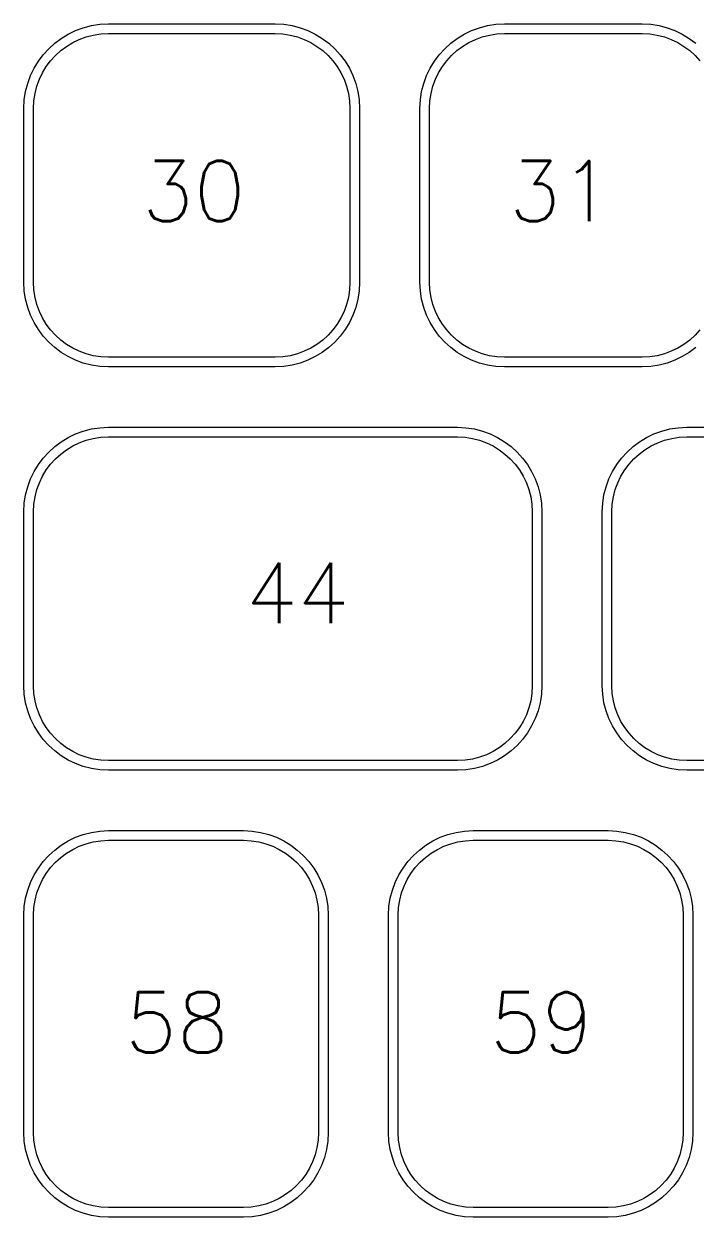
# Model space of a CAD drawing. Header units: millimetres. Extents: x 1461 to 1900, y 363 to 677.
# Drawn here: x 1587.39 to 1615.18, y 552.61 to 602.01 of the extents above; entities that cross this region are included whole.
import ezdxf

# ---------------------------------------------------------------- set-up
doc = ezdxf.new("R2010")
doc.units = ezdxf.units.MM
doc.styles.get("Standard").update_dxf_attribs({"font": 'txt', "bigfont": 'gbcbig.shx'})

msp = doc.modelspace()

# ---------------------------------------------------------------- linework, layer by layer
at = {"color": 7, "lineweight": 0}
for p, q in [((1589.2237, 601.5884), (1589.5295, 601.7363)), ((1589.5295, 601.7363), (1589.8506, 601.8544)), ((1589.8506, 601.8544), (1590.1853, 601.941)), ((1590.1853, 601.941), (1590.5318, 601.9943)), ((1590.5318, 601.9943), (1590.8883, 602.0124)), ((1590.8883, 602.0124), (1597.7915, 602.0124)), ((1597.7915, 602.0124), (1598.148, 601.9943)), ((1598.148, 601.9943), (1598.4945, 601.941)), ((1598.4945, 601.941), (1598.8292, 601.8544)), ((1598.8292, 601.8544), (1599.1504, 601.7363)), ((1599.1504, 601.7363), (1599.4561, 601.5884)), ((1605.6237, 601.5884), (1605.9294, 601.7363)), ((1605.9294, 601.7363), (1606.2506, 601.8544)), ((1606.2506, 601.8544), (1606.5853, 601.941)), ((1606.5853, 601.941), (1606.9318, 601.9943)), ((1606.9318, 601.9943), (1607.2883, 602.0124)), ((1607.2883, 602.0124), (1612.9885, 602.0124)), ((1612.9885, 602.0124), (1613.345, 601.9943)), ((1613.345, 601.9943), (1613.6915, 601.941)), ((1613.6915, 601.941), (1614.0262, 601.8544)), ((1614.0262, 601.8544), (1614.3474, 601.7363)), ((1614.3474, 601.7363), (1614.6531, 601.5884)), ((1588.4166, 600.9843), (1588.6655, 601.2106)), ((1588.6655, 601.2106), (1588.9351, 601.4126)), ((1588.9351, 601.4126), (1589.2237, 601.5884)), ((1589.1563, 601.0822), (1589.4119, 601.2377)), ((1589.4119, 601.2377), (1589.6828, 601.3684)), ((1589.6828, 601.3684), (1589.9675, 601.4728)), ((1589.9675, 601.4728), (1590.2643, 601.5493)), ((1590.2643, 601.5493), (1590.5717, 601.5963)), ((1590.5717, 601.5963), (1590.8882, 601.6124)), ((1590.8882, 601.6124), (1597.7914, 601.6124)), ((1597.7914, 601.6124), (1598.1079, 601.5963)), ((1598.1079, 601.5963), (1598.4153, 601.5493)), ((1598.4153, 601.5493), (1598.7121, 601.4728)), ((1598.7121, 601.4728), (1598.9968, 601.3684)), ((1598.9968, 601.3684), (1599.2677, 601.2377)), ((1599.2677, 601.2377), (1599.5233, 601.0822)), ((1599.4561, 601.5884), (1599.7447, 601.4126)), ((1599.7447, 601.4126), (1600.0144, 601.2106)), ((1600.0144, 601.2106), (1600.2632, 600.9843)), ((1604.8166, 600.9843), (1605.0654, 601.2106)), ((1605.0654, 601.2106), (1605.3351, 601.4126)), ((1605.3351, 601.4126), (1605.6237, 601.5884)), ((1605.5563, 601.0822), (1605.8119, 601.2377)), ((1605.8119, 601.2377), (1606.0828, 601.3684)), ((1606.0828, 601.3684), (1606.3675, 601.4728)), ((1606.3675, 601.4728), (1606.6643, 601.5493)), ((1606.6643, 601.5493), (1606.9718, 601.5963)), ((1606.9718, 601.5963), (1607.2883, 601.6124)), ((1607.2883, 601.6124), (1612.9884, 601.6124)), ((1612.9884, 601.6124), (1613.3049, 601.5963)), ((1613.3049, 601.5963), (1613.6124, 601.5493)), ((1613.6124, 601.5493), (1613.9092, 601.4728)), ((1613.9092, 601.4728), (1614.1939, 601.3684)), ((1614.1939, 601.3684), (1614.4648, 601.2377)), ((1614.4648, 601.2377), (1614.7204, 601.0822)), ((1614.6531, 601.5884), (1614.9417, 601.4126)), ((1614.9417, 601.4126), (1615.2114, 601.2106)), ((1587.9883, 600.4658), (1588.1903, 600.7354)), ((1588.1903, 600.7354), (1588.4166, 600.9843)), ((1588.4971, 600.4831), (1588.6973, 600.7034)), ((1588.6973, 600.7034), (1588.9176, 600.9036)), ((1588.9176, 600.9036), (1589.1563, 601.0822)), ((1599.5233, 601.0822), (1599.762, 600.9036)), ((1599.762, 600.9036), (1599.9823, 600.7034)), ((1599.9823, 600.7034), (1600.1825, 600.4831)), ((1600.2632, 600.9843), (1600.4895, 600.7354)), ((1600.4895, 600.7354), (1600.6915, 600.4658)), ((1604.3883, 600.4658), (1604.5902, 600.7354)), ((1604.5902, 600.7354), (1604.8166, 600.9843)), ((1604.8972, 600.4831), (1605.0974, 600.7034)), ((1605.0974, 600.7034), (1605.3176, 600.9036)), ((1605.3176, 600.9036), (1605.5563, 601.0822)), ((1614.7204, 601.0822), (1614.9591, 600.9036)), ((1614.9591, 600.9036), (1615.1793, 600.7034)), ((1615.1793, 600.7034), (1615.3795, 600.4831)), ((1587.8125, 600.1772), (1587.9883, 600.4658)), ((1588.1631, 599.9888), (1588.3185, 600.2444)), ((1588.3185, 600.2444), (1588.4971, 600.4831)), ((1600.1825, 600.4831), (1600.3611, 600.2444)), ((1600.3611, 600.2444), (1600.5165, 599.9888)), ((1600.6915, 600.4658), (1600.8673, 600.1772)), ((1604.2125, 600.1772), (1604.3883, 600.4658)), ((1604.5631, 599.9888), (1604.7186, 600.2444)), ((1604.7186, 600.2444), (1604.8972, 600.4831)), ((1587.5465, 599.5503), (1587.6646, 599.8714)), ((1587.6646, 599.8714), (1587.8125, 600.1772)), ((1587.928, 599.4333), (1588.0324, 599.7179)), ((1588.0324, 599.7179), (1588.1631, 599.9888)), ((1600.5165, 599.9888), (1600.6472, 599.7179)), ((1600.6472, 599.7179), (1600.7516, 599.4333)), ((1600.8673, 600.1772), (1601.0152, 599.8714)), ((1601.0152, 599.8714), (1601.1333, 599.5503)), ((1603.9464, 599.5503), (1604.0646, 599.8714)), ((1604.0646, 599.8714), (1604.2125, 600.1772)), ((1604.328, 599.4333), (1604.4324, 599.7179)), ((1604.4324, 599.7179), (1604.5631, 599.9888)), ((1587.4599, 599.2155), (1587.5465, 599.5503)), ((1587.8515, 599.1364), (1587.928, 599.4333)), ((1600.7516, 599.4333), (1600.8281, 599.1364)), ((1601.1333, 599.5503), (1601.22, 599.2155)), ((1603.8598, 599.2155), (1603.9464, 599.5503)), ((1604.2515, 599.1364), (1604.328, 599.4333)), ((1587.3884, 598.5125), (1587.4066, 598.869)), ((1587.4066, 598.869), (1587.4599, 599.2155)), ((1587.7884, 598.5125), (1587.8044, 598.829)), ((1587.8044, 598.829), (1587.8515, 599.1364)), ((1600.8281, 599.1364), (1600.8752, 598.829)), ((1600.8752, 598.829), (1600.8912, 598.5125)), ((1601.22, 599.2155), (1601.2732, 598.869)), ((1601.2732, 598.869), (1601.2914, 598.5125)), ((1603.7884, 598.5125), (1603.8066, 598.869)), ((1603.8066, 598.869), (1603.8598, 599.2155)), ((1604.1884, 598.5125), (1604.2044, 598.829)), ((1604.2044, 598.829), (1604.2515, 599.1364)), ((1587.3884, 591.3123), (1587.3884, 598.5125)), ((1587.7884, 591.3123), (1587.7884, 598.5125)), ((1600.8912, 598.5125), (1600.8912, 591.3123)), ((1601.2914, 598.5125), (1601.2914, 591.3123)), ((1603.7884, 591.3123), (1603.7884, 598.5125)), ((1604.1884, 591.3123), (1604.1884, 598.5125)), ((1587.4066, 590.9558), (1587.3884, 591.3123)), ((1587.4599, 590.6093), (1587.4066, 590.9558)), ((1587.8044, 590.9958), (1587.7884, 591.3123)), ((1587.8515, 590.6884), (1587.8044, 590.9958)), ((1600.8752, 590.9958), (1600.8281, 590.6884)), ((1600.8912, 591.3123), (1600.8752, 590.9958)), ((1601.2732, 590.9558), (1601.22, 590.6093)), ((1601.2914, 591.3123), (1601.2732, 590.9558)), ((1603.8066, 590.9558), (1603.7884, 591.3123)), ((1603.8598, 590.6093), (1603.8066, 590.9558)), ((1604.2044, 590.9958), (1604.1884, 591.3123)), ((1604.2515, 590.6884), (1604.2044, 590.9958)), ((1587.5465, 590.2746), (1587.4599, 590.6093)), ((1587.928, 590.3915), (1587.8515, 590.6884)), ((1588.0324, 590.1069), (1587.928, 590.3915)), ((1600.7516, 590.3915), (1600.6472, 590.1069)), ((1600.8281, 590.6884), (1600.7516, 590.3915)), ((1601.22, 590.6093), (1601.1333, 590.2746)), ((1603.9464, 590.2746), (1603.8598, 590.6093)), ((1604.328, 590.3915), (1604.2515, 590.6884)), ((1604.4324, 590.1069), (1604.328, 590.3915)), ((1587.6646, 589.9535), (1587.5465, 590.2746)), ((1587.8125, 589.6477), (1587.6646, 589.9535)), ((1588.1631, 589.836), (1588.0324, 590.1069)), ((1588.3185, 589.5804), (1588.1631, 589.836)), ((1600.5165, 589.836), (1600.3611, 589.5804)), ((1600.6472, 590.1069), (1600.5165, 589.836)), ((1601.0152, 589.9535), (1600.8673, 589.6477)), ((1601.1333, 590.2746), (1601.0152, 589.9535)), ((1604.0646, 589.9535), (1603.9464, 590.2746)), ((1604.2125, 589.6477), (1604.0646, 589.9535)), ((1604.5631, 589.836), (1604.4324, 590.1069)), ((1604.7186, 589.5804), (1604.5631, 589.836)), ((1587.9883, 589.3591), (1587.8125, 589.6477)), ((1588.1903, 589.0895), (1587.9883, 589.3591)), ((1588.4971, 589.3417), (1588.3185, 589.5804)), ((1588.6973, 589.1214), (1588.4971, 589.3417)), ((1600.1825, 589.3417), (1599.9823, 589.1214)), ((1600.3611, 589.5804), (1600.1825, 589.3417)), ((1600.6915, 589.3591), (1600.4895, 589.0895)), ((1600.8673, 589.6477), (1600.6915, 589.3591)), ((1604.3883, 589.3591), (1604.2125, 589.6477)), ((1604.5902, 589.0895), (1604.3883, 589.3591)), ((1604.8972, 589.3417), (1604.7186, 589.5804)), ((1605.0974, 589.1214), (1604.8972, 589.3417)), ((1615.3795, 589.3417), (1615.1793, 589.1214)), ((1588.4166, 588.8406), (1588.1903, 589.0895)), ((1588.9176, 588.9212), (1588.6973, 589.1214)), ((1589.1563, 588.7426), (1588.9176, 588.9212)), ((1599.762, 588.9212), (1599.5233, 588.7426)), ((1599.9823, 589.1214), (1599.762, 588.9212)), ((1600.4895, 589.0895), (1600.2632, 588.8406)), ((1604.8166, 588.8406), (1604.5902, 589.0895)), ((1605.3176, 588.9212), (1605.0974, 589.1214)), ((1605.5563, 588.7426), (1605.3176, 588.9212)), ((1614.9591, 588.9212), (1614.7204, 588.7426)), ((1615.1793, 589.1214), (1614.9591, 588.9212)), ((1588.6655, 588.6143), (1588.4166, 588.8406)), ((1588.9351, 588.4123), (1588.6655, 588.6143)), ((1589.2237, 588.2365), (1588.9351, 588.4123)), ((1589.4119, 588.5871), (1589.1563, 588.7426)), ((1589.6828, 588.4564), (1589.4119, 588.5871)), ((1589.9675, 588.3521), (1589.6828, 588.4564)), ((1598.9968, 588.4564), (1598.7121, 588.3521)), ((1599.2677, 588.5871), (1598.9968, 588.4564)), ((1599.5233, 588.7426), (1599.2677, 588.5871)), ((1599.7447, 588.4123), (1599.4561, 588.2365)), ((1600.0144, 588.6143), (1599.7447, 588.4123)), ((1600.2632, 588.8406), (1600.0144, 588.6143)), ((1605.0654, 588.6143), (1604.8166, 588.8406)), ((1605.3351, 588.4123), (1605.0654, 588.6143)), ((1605.6237, 588.2365), (1605.3351, 588.4123)), ((1605.8119, 588.5871), (1605.5563, 588.7426)), ((1606.0828, 588.4564), (1605.8119, 588.5871)), ((1606.3675, 588.3521), (1606.0828, 588.4564)), ((1614.1939, 588.4564), (1613.9092, 588.3521)), ((1614.4648, 588.5871), (1614.1939, 588.4564)), ((1614.7204, 588.7426), (1614.4648, 588.5871)), ((1614.9417, 588.4123), (1614.6531, 588.2365)), ((1615.2114, 588.6143), (1614.9417, 588.4123)), ((1589.5295, 588.0886), (1589.2237, 588.2365)), ((1589.8506, 587.9705), (1589.5295, 588.0886)), ((1590.1853, 587.8839), (1589.8506, 587.9705)), ((1590.2643, 588.2755), (1589.9675, 588.3521)), ((1590.5318, 587.8306), (1590.1853, 587.8839)), ((1590.5717, 588.2285), (1590.2643, 588.2755)), ((1590.8882, 588.2124), (1590.5717, 588.2285)), ((1597.7914, 588.2124), (1590.8882, 588.2124)), ((1598.1079, 588.2285), (1597.7914, 588.2124)), ((1598.4153, 588.2755), (1598.1079, 588.2285)), ((1598.4945, 587.8839), (1598.148, 587.8306)), ((1598.7121, 588.3521), (1598.4153, 588.2755)), ((1598.8292, 587.9705), (1598.4945, 587.8839)), ((1599.1504, 588.0886), (1598.8292, 587.9705)), ((1599.4561, 588.2365), (1599.1504, 588.0886)), ((1605.9294, 588.0886), (1605.6237, 588.2365)), ((1606.2506, 587.9705), (1605.9294, 588.0886)), ((1606.5853, 587.8839), (1606.2506, 587.9705)), ((1606.6643, 588.2755), (1606.3675, 588.3521)), ((1606.9318, 587.8306), (1606.5853, 587.8839)), ((1606.9718, 588.2285), (1606.6643, 588.2755)), ((1607.2883, 588.2124), (1606.9718, 588.2285)), ((1612.9884, 588.2124), (1607.2883, 588.2124)), ((1613.3049, 588.2285), (1612.9884, 588.2124)), ((1613.6124, 588.2755), (1613.3049, 588.2285)), ((1613.6915, 587.8839), (1613.345, 587.8306)), ((1613.9092, 588.3521), (1613.6124, 588.2755)), ((1614.0262, 587.9705), (1613.6915, 587.8839)), ((1614.3474, 588.0886), (1614.0262, 587.9705)), ((1614.6531, 588.2365), (1614.3474, 588.0886)), ((1590.8883, 587.8124), (1590.5318, 587.8306)), ((1597.7915, 587.8124), (1590.8883, 587.8124)), ((1598.148, 587.8306), (1597.7915, 587.8124)), ((1607.2883, 587.8124), (1606.9318, 587.8306)), ((1612.9885, 587.8124), (1607.2883, 587.8124)), ((1613.345, 587.8306), (1612.9885, 587.8124)), ((1589.2235, 584.8886), (1589.5293, 585.0365)), ((1589.5293, 585.0365), (1589.8504, 585.1546)), ((1589.8504, 585.1546), (1590.1852, 585.2412)), ((1590.1852, 585.2412), (1590.5317, 585.2945)), ((1590.2643, 584.8495), (1590.5717, 584.8966)), ((1590.5317, 585.2945), (1590.8882, 585.3127)), ((1590.5717, 584.8966), (1590.8882, 584.9126)), ((1590.8882, 585.3127), (1605.3383, 585.3127)), ((1590.8882, 584.9126), (1605.3384, 584.9126)), ((1605.3383, 585.3127), (1605.6948, 585.2945)), ((1605.3384, 584.9126), (1605.6548, 584.8966)), ((1605.6548, 584.8966), (1605.9623, 584.8495)), ((1605.6948, 585.2945), (1606.0413, 585.2412)), ((1606.0413, 585.2412), (1606.376, 585.1546)), ((1606.376, 585.1546), (1606.6972, 585.0365)), ((1606.6972, 585.0365), (1607.0029, 584.8886)), ((1613.1733, 584.8886), (1613.479, 585.0365)), ((1613.479, 585.0365), (1613.8002, 585.1546)), ((1613.8002, 585.1546), (1614.1349, 585.2412)), ((1614.1349, 585.2412), (1614.4814, 585.2945)), ((1614.2139, 584.8495), (1614.5214, 584.8966)), ((1614.4814, 585.2945), (1614.8379, 585.3127)), ((1614.5214, 584.8966), (1614.8379, 584.9126)), ((1614.8379, 585.3127), (1620.5381, 585.3127)), ((1614.8379, 584.9126), (1620.538, 584.9126)), ((1588.4164, 584.2845), (1588.6653, 584.5108)), ((1588.6653, 584.5108), (1588.9349, 584.7128)), ((1588.9349, 584.7128), (1589.2235, 584.8886)), ((1589.1563, 584.3825), (1589.4119, 584.5379)), ((1589.4119, 584.5379), (1589.6828, 584.6686)), ((1589.6828, 584.6686), (1589.9675, 584.773)), ((1589.9675, 584.773), (1590.2643, 584.8495)), ((1605.9623, 584.8495), (1606.2591, 584.773)), ((1606.2591, 584.773), (1606.5438, 584.6686)), ((1606.5438, 584.6686), (1606.8147, 584.5379)), ((1606.8147, 584.5379), (1607.0703, 584.3825)), ((1607.0029, 584.8886), (1607.2915, 584.7128)), ((1607.2915, 584.7128), (1607.5612, 584.5108)), ((1607.5612, 584.5108), (1607.81, 584.2845)), ((1612.3661, 584.2845), (1612.615, 584.5108)), ((1612.615, 584.5108), (1612.8847, 584.7128)), ((1612.8847, 584.7128), (1613.1733, 584.8886)), ((1613.1059, 584.3825), (1613.3615, 584.5379)), ((1613.3615, 584.5379), (1613.6324, 584.6686)), ((1613.6324, 584.6686), (1613.9171, 584.773)), ((1613.9171, 584.773), (1614.2139, 584.8495)), ((1587.9881, 583.766), (1588.1901, 584.0356)), ((1588.1901, 584.0356), (1588.4164, 584.2845)), ((1588.4971, 583.7834), (1588.6973, 584.0036)), ((1588.6973, 584.0036), (1588.9176, 584.2038)), ((1588.9176, 584.2038), (1589.1563, 584.3825)), ((1607.0703, 584.3825), (1607.309, 584.2038)), ((1607.309, 584.2038), (1607.5292, 584.0036)), ((1607.5292, 584.0036), (1607.7295, 583.7834)), ((1607.81, 584.2845), (1608.0363, 584.0356)), ((1608.0363, 584.0356), (1608.2383, 583.766)), ((1611.9379, 583.766), (1612.1398, 584.0356)), ((1612.1398, 584.0356), (1612.3661, 584.2845)), ((1612.4468, 583.7834), (1612.647, 584.0036)), ((1612.647, 584.0036), (1612.8672, 584.2038)), ((1612.8672, 584.2038), (1613.1059, 584.3825)), ((1587.6644, 583.1716), (1587.8123, 583.4774)), ((1587.8123, 583.4774), (1587.9881, 583.766)), ((1588.1631, 583.2891), (1588.3185, 583.5447)), ((1588.3185, 583.5447), (1588.4971, 583.7834)), ((1607.7295, 583.7834), (1607.9081, 583.5447)), ((1607.9081, 583.5447), (1608.0635, 583.2891)), ((1608.2383, 583.766), (1608.4141, 583.4774)), ((1608.4141, 583.4774), (1608.562, 583.1716)), ((1611.6142, 583.1716), (1611.762, 583.4774)), ((1611.762, 583.4774), (1611.9379, 583.766)), ((1612.1127, 583.2891), (1612.2681, 583.5447)), ((1612.2681, 583.5447), (1612.4468, 583.7834)), ((1587.5463, 582.8505), (1587.6644, 583.1716)), ((1587.928, 582.7335), (1588.0324, 583.0182)), ((1588.0324, 583.0182), (1588.1631, 583.2891)), ((1608.0635, 583.2891), (1608.1942, 583.0182)), ((1608.1942, 583.0182), (1608.2986, 582.7335)), ((1608.562, 583.1716), (1608.6801, 582.8505)), ((1611.496, 582.8505), (1611.6142, 583.1716)), ((1611.8776, 582.7335), (1611.982, 583.0182)), ((1611.982, 583.0182), (1612.1127, 583.2891)), ((1587.4064, 582.1693), (1587.4597, 582.5158)), ((1587.4597, 582.5158), (1587.5463, 582.8505)), ((1587.8044, 582.1292), (1587.8515, 582.4367)), ((1587.8515, 582.4367), (1587.928, 582.7335)), ((1608.2986, 582.7335), (1608.3751, 582.4367)), ((1608.3751, 582.4367), (1608.4222, 582.1292)), ((1608.6801, 582.8505), (1608.7668, 582.5158)), ((1608.7668, 582.5158), (1608.82, 582.1693)), ((1611.3561, 582.1693), (1611.4094, 582.5158)), ((1611.4094, 582.5158), (1611.496, 582.8505)), ((1611.754, 582.1292), (1611.8011, 582.4367)), ((1611.8011, 582.4367), (1611.8776, 582.7335)), ((1587.3882, 581.8128), (1587.4064, 582.1693)), ((1587.7884, 581.8127), (1587.8044, 582.1292)), ((1608.4222, 582.1292), (1608.4382, 581.8127)), ((1608.82, 582.1693), (1608.8382, 581.8128)), ((1611.338, 581.8128), (1611.3561, 582.1693)), ((1611.738, 581.8127), (1611.754, 582.1292)), ((1587.3882, 574.6126), (1587.3882, 581.8128)), ((1587.7884, 574.6125), (1587.7884, 581.8127)), ((1608.4382, 581.8127), (1608.4382, 574.6125)), ((1608.8382, 581.8128), (1608.8382, 574.6126)), ((1611.338, 574.6126), (1611.338, 581.8128)), ((1611.738, 574.6125), (1611.738, 581.8127)), ((1587.4064, 574.2561), (1587.3882, 574.6126)), ((1587.8044, 574.2961), (1587.7884, 574.6125)), ((1608.4382, 574.6125), (1608.4222, 574.2961)), ((1608.8382, 574.6126), (1608.82, 574.2561)), ((1611.3561, 574.2561), (1611.338, 574.6126)), ((1611.754, 574.2961), (1611.738, 574.6125)), ((1587.4597, 573.9096), (1587.4064, 574.2561)), ((1587.8515, 573.9886), (1587.8044, 574.2961)), ((1608.4222, 574.2961), (1608.3751, 573.9886)), ((1608.82, 574.2561), (1608.7668, 573.9096)), ((1611.4094, 573.9096), (1611.3561, 574.2561)), ((1611.8011, 573.9886), (1611.754, 574.2961)), ((1587.5463, 573.5749), (1587.4597, 573.9096)), ((1587.6644, 573.2537), (1587.5463, 573.5749)), ((1587.928, 573.6918), (1587.8515, 573.9886)), ((1588.0324, 573.4071), (1587.928, 573.6918)), ((1608.2986, 573.6918), (1608.1942, 573.4071)), ((1608.3751, 573.9886), (1608.2986, 573.6918)), ((1608.6801, 573.5749), (1608.562, 573.2537)), ((1608.7668, 573.9096), (1608.6801, 573.5749)), ((1611.496, 573.5749), (1611.4094, 573.9096)), ((1611.6142, 573.2537), (1611.496, 573.5749)), ((1611.8776, 573.6918), (1611.8011, 573.9886)), ((1611.982, 573.4071), (1611.8776, 573.6918)), ((1587.8123, 572.9479), (1587.6644, 573.2537)), ((1588.1631, 573.1362), (1588.0324, 573.4071)), ((1588.3185, 572.8806), (1588.1631, 573.1362)), ((1608.0635, 573.1362), (1607.9081, 572.8806)), ((1608.1942, 573.4071), (1608.0635, 573.1362)), ((1608.562, 573.2537), (1608.4141, 572.9479)), ((1611.762, 572.9479), (1611.6142, 573.2537)), ((1612.1127, 573.1362), (1611.982, 573.4071)), ((1612.2681, 572.8806), (1612.1127, 573.1362)), ((1587.9881, 572.6594), (1587.8123, 572.9479)), ((1588.1901, 572.3897), (1587.9881, 572.6594)), ((1588.4971, 572.6419), (1588.3185, 572.8806)), ((1588.6973, 572.4217), (1588.4971, 572.6419)), ((1607.7295, 572.6419), (1607.5292, 572.4217)), ((1607.9081, 572.8806), (1607.7295, 572.6419)), ((1608.2383, 572.6594), (1608.0363, 572.3897)), ((1608.4141, 572.9479), (1608.2383, 572.6594)), ((1611.9379, 572.6594), (1611.762, 572.9479)), ((1612.1398, 572.3897), (1611.9379, 572.6594)), ((1612.4468, 572.6419), (1612.2681, 572.8806)), ((1612.647, 572.4217), (1612.4468, 572.6419)), ((1588.4164, 572.1408), (1588.1901, 572.3897)), ((1588.6653, 571.9145), (1588.4164, 572.1408)), ((1588.9176, 572.2214), (1588.6973, 572.4217)), ((1589.1563, 572.0428), (1588.9176, 572.2214)), ((1607.309, 572.2214), (1607.0703, 572.0428)), ((1607.5292, 572.4217), (1607.309, 572.2214)), ((1607.81, 572.1408), (1607.5612, 571.9145)), ((1608.0363, 572.3897), (1607.81, 572.1408)), ((1612.3661, 572.1408), (1612.1398, 572.3897)), ((1612.615, 571.9145), (1612.3661, 572.1408)), ((1612.8672, 572.2214), (1612.647, 572.4217)), ((1613.1059, 572.0428), (1612.8672, 572.2214)), ((1588.9349, 571.7126), (1588.6653, 571.9145)), ((1589.2235, 571.5367), (1588.9349, 571.7126)), ((1589.4119, 571.8874), (1589.1563, 572.0428)), ((1589.6828, 571.7567), (1589.4119, 571.8874)), ((1589.9675, 571.6523), (1589.6828, 571.7567)), ((1590.2643, 571.5758), (1589.9675, 571.6523)), ((1590.5717, 571.5287), (1590.2643, 571.5758)), ((1605.9623, 571.5758), (1605.6548, 571.5287)), ((1606.2591, 571.6523), (1605.9623, 571.5758)), ((1606.5438, 571.7567), (1606.2591, 571.6523)), ((1606.8147, 571.8874), (1606.5438, 571.7567)), ((1607.0703, 572.0428), (1606.8147, 571.8874)), ((1607.2915, 571.7126), (1607.0029, 571.5367)), ((1607.5612, 571.9145), (1607.2915, 571.7126)), ((1612.8847, 571.7126), (1612.615, 571.9145)), ((1613.1733, 571.5367), (1612.8847, 571.7126)), ((1613.3615, 571.8874), (1613.1059, 572.0428)), ((1613.6324, 571.7567), (1613.3615, 571.8874)), ((1613.9171, 571.6523), (1613.6324, 571.7567)), ((1614.2139, 571.5758), (1613.9171, 571.6523)), ((1614.5214, 571.5287), (1614.2139, 571.5758)), ((1589.5293, 571.3889), (1589.2235, 571.5367)), ((1589.8504, 571.2707), (1589.5293, 571.3889)), ((1590.1852, 571.1841), (1589.8504, 571.2707)), ((1590.5317, 571.1308), (1590.1852, 571.1841)), ((1590.8882, 571.1127), (1590.5317, 571.1308)), ((1590.8882, 571.5127), (1590.5717, 571.5287)), ((1605.3384, 571.5127), (1590.8882, 571.5127)), ((1605.3383, 571.1127), (1590.8882, 571.1127)), ((1605.6948, 571.1308), (1605.3383, 571.1127)), ((1605.6548, 571.5287), (1605.3384, 571.5127)), ((1606.0413, 571.1841), (1605.6948, 571.1308)), ((1606.376, 571.2707), (1606.0413, 571.1841)), ((1606.6972, 571.3889), (1606.376, 571.2707)), ((1607.0029, 571.5367), (1606.6972, 571.3889)), ((1613.479, 571.3889), (1613.1733, 571.5367)), ((1613.8002, 571.2707), (1613.479, 571.3889)), ((1614.1349, 571.1841), (1613.8002, 571.2707)), ((1614.4814, 571.1308), (1614.1349, 571.1841)), ((1614.8379, 571.1127), (1614.4814, 571.1308)), ((1614.8379, 571.5127), (1614.5214, 571.5287)), ((1620.538, 571.5127), (1614.8379, 571.5127)), ((1620.5381, 571.1127), (1614.8379, 571.1127)), ((1590.1852, 568.541), (1590.5317, 568.5942)), ((1590.5317, 568.5942), (1590.8882, 568.6124)), ((1590.8882, 568.6124), (1596.4885, 568.6124)), ((1596.4885, 568.6124), (1596.845, 568.5942)), ((1596.845, 568.5942), (1597.1915, 568.541)), ((1605.285, 568.541), (1605.6315, 568.5942)), ((1605.6315, 568.5942), (1605.988, 568.6124)), ((1605.988, 568.6124), (1611.5884, 568.6124)), ((1611.5884, 568.6124), (1611.9449, 568.5942)), ((1611.9449, 568.5942), (1612.2914, 568.541)), ((1588.935, 568.0125), (1589.2236, 568.1883)), ((1589.2236, 568.1883), (1589.5293, 568.3362)), ((1589.5293, 568.3362), (1589.8505, 568.4543)), ((1589.8505, 568.4543), (1590.1852, 568.541)), ((1589.9675, 568.0727), (1590.2643, 568.1492)), ((1590.2643, 568.1492), (1590.5717, 568.1963)), ((1590.5717, 568.1963), (1590.8882, 568.2123)), ((1590.8882, 568.2123), (1596.4886, 568.2123)), ((1596.4886, 568.2123), (1596.8051, 568.1963)), ((1596.8051, 568.1963), (1597.1125, 568.1492)), ((1597.1125, 568.1492), (1597.4093, 568.0727)), ((1597.1915, 568.541), (1597.5263, 568.4543)), ((1597.5263, 568.4543), (1597.8474, 568.3362)), ((1597.8474, 568.3362), (1598.1532, 568.1883)), ((1598.1532, 568.1883), (1598.4418, 568.0125)), ((1604.0348, 568.0125), (1604.3234, 568.1883)), ((1604.3234, 568.1883), (1604.6292, 568.3362)), ((1604.6292, 568.3362), (1604.9503, 568.4543)), ((1604.9503, 568.4543), (1605.285, 568.541)), ((1605.0673, 568.0727), (1605.3641, 568.1492)), ((1605.3641, 568.1492), (1605.6716, 568.1963)), ((1605.6716, 568.1963), (1605.9881, 568.2123)), ((1605.9881, 568.2123), (1611.5884, 568.2123)), ((1611.5884, 568.2123), (1611.9049, 568.1963)), ((1611.9049, 568.1963), (1612.2123, 568.1492)), ((1612.2123, 568.1492), (1612.5092, 568.0727)), ((1612.2914, 568.541), (1612.6261, 568.4543)), ((1612.6261, 568.4543), (1612.9472, 568.3362)), ((1612.9472, 568.3362), (1613.253, 568.1883)), ((1613.253, 568.1883), (1613.5416, 568.0125)), ((1588.4165, 567.5842), (1588.6653, 567.8105)), ((1588.6653, 567.8105), (1588.935, 568.0125)), ((1588.9176, 567.5036), (1589.1563, 567.6822)), ((1589.1563, 567.6822), (1589.4119, 567.8376)), ((1589.4119, 567.8376), (1589.6828, 567.9683)), ((1589.6828, 567.9683), (1589.9675, 568.0727)), ((1597.4093, 568.0727), (1597.694, 567.9683)), ((1597.694, 567.9683), (1597.9649, 567.8376)), ((1597.9649, 567.8376), (1598.2205, 567.6822)), ((1598.2205, 567.6822), (1598.4592, 567.5036)), ((1598.4418, 568.0125), (1598.7114, 567.8105)), ((1598.7114, 567.8105), (1598.9603, 567.5842)), ((1603.5163, 567.5842), (1603.7652, 567.8105)), ((1603.7652, 567.8105), (1604.0348, 568.0125)), ((1604.0174, 567.5036), (1604.2561, 567.6822)), ((1604.2561, 567.6822), (1604.5117, 567.8376)), ((1604.5117, 567.8376), (1604.7826, 567.9683)), ((1604.7826, 567.9683), (1605.0673, 568.0727)), ((1612.5092, 568.0727), (1612.7938, 567.9683)), ((1612.7938, 567.9683), (1613.0648, 567.8376)), ((1613.0648, 567.8376), (1613.3203, 567.6822)), ((1613.3203, 567.6822), (1613.5591, 567.5036)), ((1613.5416, 568.0125), (1613.8112, 567.8105)), ((1613.8112, 567.8105), (1614.0601, 567.5842)), ((1587.9882, 567.0657), (1588.1901, 567.3354)), ((1588.1901, 567.3354), (1588.4165, 567.5842)), ((1588.4971, 567.0831), (1588.6973, 567.3033)), ((1588.6973, 567.3033), (1588.9176, 567.5036)), ((1598.4592, 567.5036), (1598.6795, 567.3033)), ((1598.6795, 567.3033), (1598.8797, 567.0831)), ((1598.9603, 567.5842), (1599.1866, 567.3354)), ((1599.1866, 567.3354), (1599.3886, 567.0657)), ((1603.088, 567.0657), (1603.29, 567.3354)), ((1603.29, 567.3354), (1603.5163, 567.5842)), ((1603.597, 567.0831), (1603.7972, 567.3033)), ((1603.7972, 567.3033), (1604.0174, 567.5036)), ((1613.5591, 567.5036), (1613.7793, 567.3033)), ((1613.7793, 567.3033), (1613.9795, 567.0831)), ((1614.0601, 567.5842), (1614.2864, 567.3354)), ((1614.2864, 567.3354), (1614.4884, 567.0657)), ((1587.6645, 566.4714), (1587.8124, 566.7771)), ((1587.8124, 566.7771), (1587.9882, 567.0657)), ((1588.1631, 566.5888), (1588.3185, 566.8444)), ((1588.3185, 566.8444), (1588.4971, 567.0831)), ((1598.8797, 567.0831), (1599.0583, 566.8444)), ((1599.0583, 566.8444), (1599.2137, 566.5888)), ((1599.3886, 567.0657), (1599.5644, 566.7771)), ((1599.5644, 566.7771), (1599.7123, 566.4714)), ((1602.7643, 566.4714), (1602.9122, 566.7771)), ((1602.9122, 566.7771), (1603.088, 567.0657)), ((1603.2629, 566.5888), (1603.4184, 566.8444)), ((1603.4184, 566.8444), (1603.597, 567.0831)), ((1613.9795, 567.0831), (1614.1581, 566.8444)), ((1614.1581, 566.8444), (1614.3136, 566.5888)), ((1614.4884, 567.0657), (1614.6642, 566.7771)), ((1614.6642, 566.7771), (1614.8121, 566.4714)), ((1587.4597, 565.8155), (1587.5463, 566.1502)), ((1587.5463, 566.1502), (1587.6645, 566.4714)), ((1587.928, 566.0332), (1588.0324, 566.3179)), ((1588.0324, 566.3179), (1588.1631, 566.5888)), ((1599.2137, 566.5888), (1599.3444, 566.3179)), ((1599.3444, 566.3179), (1599.4488, 566.0332)), ((1599.7123, 566.4714), (1599.8304, 566.1502)), ((1599.8304, 566.1502), (1599.917, 565.8155)), ((1602.5596, 565.8155), (1602.6462, 566.1502)), ((1602.6462, 566.1502), (1602.7643, 566.4714)), ((1603.0278, 566.0332), (1603.1322, 566.3179)), ((1603.1322, 566.3179), (1603.2629, 566.5888)), ((1614.3136, 566.5888), (1614.4443, 566.3179)), ((1614.4443, 566.3179), (1614.5487, 566.0332)), ((1614.8121, 566.4714), (1614.9302, 566.1502)), ((1614.9302, 566.1502), (1615.0168, 565.8155)), ((1587.4064, 565.469), (1587.4597, 565.8155)), ((1587.8044, 565.4289), (1587.8515, 565.7364)), ((1587.8515, 565.7364), (1587.928, 566.0332)), ((1599.4488, 566.0332), (1599.5253, 565.7364)), ((1599.5253, 565.7364), (1599.5724, 565.4289)), ((1599.917, 565.8155), (1599.9703, 565.469)), ((1602.5063, 565.469), (1602.5596, 565.8155)), ((1602.9042, 565.4289), (1602.9513, 565.7364)), ((1602.9513, 565.7364), (1603.0278, 566.0332)), ((1614.5487, 566.0332), (1614.6252, 565.7364)), ((1614.6252, 565.7364), (1614.6722, 565.4289)), ((1615.0168, 565.8155), (1615.0701, 565.469)), ((1587.3883, 565.1125), (1587.4064, 565.469)), ((1587.7884, 565.1125), (1587.8044, 565.4289)), ((1599.5724, 565.4289), (1599.5884, 565.1125)), ((1599.9703, 565.469), (1599.9884, 565.1125)), ((1602.4881, 565.1125), (1602.5063, 565.469)), ((1602.8882, 565.1125), (1602.9042, 565.4289)), ((1614.6722, 565.4289), (1614.6883, 565.1125)), ((1615.0701, 565.469), (1615.0883, 565.1125)), ((1587.3883, 556.1124), (1587.3883, 565.1125)), ((1587.7884, 556.1124), (1587.7884, 565.1125)), ((1599.5884, 565.1125), (1599.5884, 556.1124)), ((1599.9884, 565.1125), (1599.9884, 556.1124)), ((1602.4881, 556.1124), (1602.4881, 565.1125)), ((1602.8882, 556.1124), (1602.8882, 565.1125)), ((1614.6883, 565.1125), (1614.6883, 556.1124)), ((1615.0883, 565.1125), (1615.0883, 556.1124)), ((1587.4064, 555.7559), (1587.3883, 556.1124)), ((1587.4597, 555.4094), (1587.4064, 555.7559)), ((1587.8044, 555.7959), (1587.7884, 556.1124)), ((1587.8515, 555.4885), (1587.8044, 555.7959)), ((1599.5724, 555.7959), (1599.5253, 555.4885)), ((1599.5884, 556.1124), (1599.5724, 555.7959)), ((1599.9703, 555.7559), (1599.917, 555.4094)), ((1599.9884, 556.1124), (1599.9703, 555.7559)), ((1602.5063, 555.7559), (1602.4881, 556.1124)), ((1602.5596, 555.4094), (1602.5063, 555.7559)), ((1602.9042, 555.7959), (1602.8882, 556.1124)), ((1602.9513, 555.4885), (1602.9042, 555.7959)), ((1614.6722, 555.7959), (1614.6252, 555.4885)), ((1614.6883, 556.1124), (1614.6722, 555.7959)), ((1615.0701, 555.7559), (1615.0168, 555.4094)), ((1615.0883, 556.1124), (1615.0701, 555.7559)), ((1587.5463, 555.0747), (1587.4597, 555.4094)), ((1587.928, 555.1916), (1587.8515, 555.4885)), ((1599.5253, 555.4885), (1599.4488, 555.1916)), ((1599.917, 555.4094), (1599.8304, 555.0747)), ((1602.6462, 555.0747), (1602.5596, 555.4094)), ((1603.0278, 555.1916), (1602.9513, 555.4885)), ((1614.6252, 555.4885), (1614.5487, 555.1916)), ((1615.0168, 555.4094), (1614.9302, 555.0747)), ((1587.6645, 554.7536), (1587.5463, 555.0747)), ((1588.0324, 554.907), (1587.928, 555.1916)), ((1588.1631, 554.636), (1588.0324, 554.907)), ((1599.3444, 554.907), (1599.2137, 554.636)), ((1599.4488, 555.1916), (1599.3444, 554.907)), ((1599.8304, 555.0747), (1599.7123, 554.7536)), ((1602.7643, 554.7536), (1602.6462, 555.0747)), ((1603.1322, 554.907), (1603.0278, 555.1916)), ((1603.2629, 554.636), (1603.1322, 554.907)), ((1614.4443, 554.907), (1614.3136, 554.636)), ((1614.5487, 555.1916), (1614.4443, 554.907)), ((1614.9302, 555.0747), (1614.8121, 554.7536)), ((1587.8124, 554.4478), (1587.6645, 554.7536)), ((1587.9882, 554.1592), (1587.8124, 554.4478)), ((1588.3185, 554.3805), (1588.1631, 554.636)), ((1588.4971, 554.1418), (1588.3185, 554.3805)), ((1599.0583, 554.3805), (1598.8797, 554.1418)), ((1599.2137, 554.636), (1599.0583, 554.3805)), ((1599.5644, 554.4478), (1599.3886, 554.1592)), ((1599.7123, 554.7536), (1599.5644, 554.4478)), ((1602.9122, 554.4478), (1602.7643, 554.7536)), ((1603.088, 554.1592), (1602.9122, 554.4478)), ((1603.4184, 554.3805), (1603.2629, 554.636)), ((1603.597, 554.1418), (1603.4184, 554.3805)), ((1614.1581, 554.3805), (1613.9795, 554.1418)), ((1614.3136, 554.636), (1614.1581, 554.3805)), ((1614.6642, 554.4478), (1614.4884, 554.1592)), ((1614.8121, 554.7536), (1614.6642, 554.4478)), ((1588.1901, 553.8896), (1587.9882, 554.1592)), ((1588.4165, 553.6407), (1588.1901, 553.8896)), ((1588.6973, 553.9215), (1588.4971, 554.1418)), ((1588.9176, 553.7213), (1588.6973, 553.9215)), ((1598.6795, 553.9215), (1598.4592, 553.7213)), ((1598.8797, 554.1418), (1598.6795, 553.9215)), ((1599.1866, 553.8896), (1598.9603, 553.6407)), ((1599.3886, 554.1592), (1599.1866, 553.8896)), ((1603.29, 553.8896), (1603.088, 554.1592)), ((1603.5163, 553.6407), (1603.29, 553.8896)), ((1603.7972, 553.9215), (1603.597, 554.1418)), ((1604.0174, 553.7213), (1603.7972, 553.9215)), ((1613.7793, 553.9215), (1613.5591, 553.7213)), ((1613.9795, 554.1418), (1613.7793, 553.9215)), ((1614.2864, 553.8896), (1614.0601, 553.6407)), ((1614.4884, 554.1592), (1614.2864, 553.8896)), ((1588.6653, 553.4144), (1588.4165, 553.6407)), ((1588.935, 553.2124), (1588.6653, 553.4144)), ((1589.1563, 553.5427), (1588.9176, 553.7213)), ((1589.4119, 553.3872), (1589.1563, 553.5427)), ((1589.6828, 553.2565), (1589.4119, 553.3872)), ((1597.9649, 553.3872), (1597.694, 553.2565)), ((1598.2205, 553.5427), (1597.9649, 553.3872)), ((1598.4592, 553.7213), (1598.2205, 553.5427)), ((1598.7114, 553.4144), (1598.4418, 553.2124)), ((1598.9603, 553.6407), (1598.7114, 553.4144)), ((1603.7652, 553.4144), (1603.5163, 553.6407)), ((1604.0348, 553.2124), (1603.7652, 553.4144)), ((1604.2561, 553.5427), (1604.0174, 553.7213)), ((1604.5117, 553.3872), (1604.2561, 553.5427)), ((1604.7826, 553.2565), (1604.5117, 553.3872)), ((1613.0648, 553.3872), (1612.7938, 553.2565)), ((1613.3203, 553.5427), (1613.0648, 553.3872)), ((1613.5591, 553.7213), (1613.3203, 553.5427)), ((1613.8112, 553.4144), (1613.5416, 553.2124)), ((1614.0601, 553.6407), (1613.8112, 553.4144)), ((1589.2236, 553.0366), (1588.935, 553.2124)), ((1589.5293, 552.8887), (1589.2236, 553.0366)), ((1589.8505, 552.7706), (1589.5293, 552.8887)), ((1589.9675, 553.1521), (1589.6828, 553.2565)), ((1590.2643, 553.0756), (1589.9675, 553.1521)), ((1590.5717, 553.0286), (1590.2643, 553.0756)), ((1590.8882, 553.0125), (1590.5717, 553.0286)), ((1596.4886, 553.0125), (1590.8882, 553.0125)), ((1596.8051, 553.0286), (1596.4886, 553.0125)), ((1597.1125, 553.0756), (1596.8051, 553.0286)), ((1597.4093, 553.1521), (1597.1125, 553.0756)), ((1597.694, 553.2565), (1597.4093, 553.1521)), ((1597.8474, 552.8887), (1597.5263, 552.7706)), ((1598.1532, 553.0366), (1597.8474, 552.8887)), ((1598.4418, 553.2124), (1598.1532, 553.0366)), ((1604.3234, 553.0366), (1604.0348, 553.2124)), ((1604.6292, 552.8887), (1604.3234, 553.0366)), ((1604.9503, 552.7706), (1604.6292, 552.8887)), ((1605.0673, 553.1521), (1604.7826, 553.2565)), ((1605.3641, 553.0756), (1605.0673, 553.1521)), ((1605.6716, 553.0286), (1605.3641, 553.0756)), ((1605.9881, 553.0125), (1605.6716, 553.0286)), ((1611.5884, 553.0125), (1605.9881, 553.0125)), ((1611.9049, 553.0286), (1611.5884, 553.0125)), ((1612.2123, 553.0756), (1611.9049, 553.0286)), ((1612.5092, 553.1521), (1612.2123, 553.0756)), ((1612.7938, 553.2565), (1612.5092, 553.1521)), ((1612.9472, 552.8887), (1612.6261, 552.7706)), ((1613.253, 553.0366), (1612.9472, 552.8887)), ((1613.5416, 553.2124), (1613.253, 553.0366)), ((1590.1852, 552.684), (1589.8505, 552.7706)), ((1590.5317, 552.6307), (1590.1852, 552.684)), ((1590.8882, 552.6125), (1590.5317, 552.6307)), ((1596.4885, 552.6125), (1590.8882, 552.6125)), ((1596.845, 552.6307), (1596.4885, 552.6125)), ((1597.1915, 552.684), (1596.845, 552.6307)), ((1597.5263, 552.7706), (1597.1915, 552.684)), ((1605.285, 552.684), (1604.9503, 552.7706)), ((1605.6315, 552.6307), (1605.285, 552.684)), ((1605.988, 552.6125), (1605.6315, 552.6307)), ((1611.5884, 552.6125), (1605.988, 552.6125)), ((1611.9449, 552.6307), (1611.5884, 552.6125)), ((1612.2914, 552.684), (1611.9449, 552.6307)), ((1612.6261, 552.7706), (1612.2914, 552.684))]:
    msp.add_line(p, q, dxfattribs=at)

# ---------------------------------------------------------------- texts
for s, p in [('30', (1592.2772, 593.8401)), ('31', (1607.4742, 593.8401)), ('44', (1596.567, 577.2019)), ('58', (1591.5849, 559.4213)), ('59', (1606.6847, 559.4213))]:
    msp.add_text(s, height=2.5).set_placement(p)

doc.saveas('drawing.dxf')
